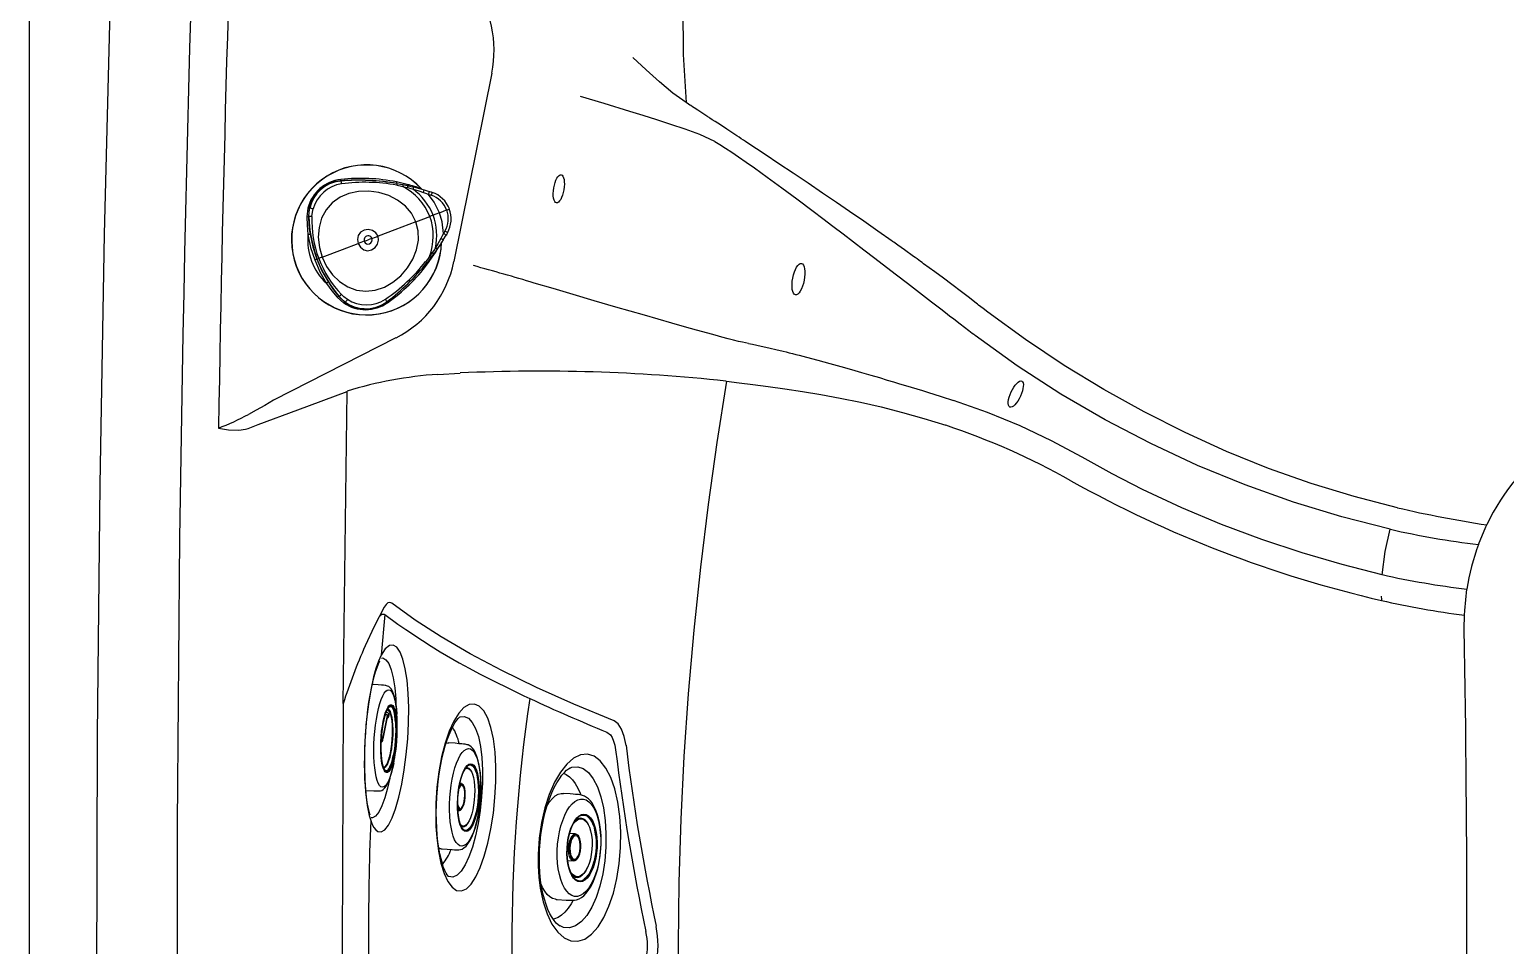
# Model space of a CAD drawing. Extents: x 527 to 611, y 788 to 934.
# Drawn here: x 526.9 to 551.92, y 845.57 to 861.11 of the extents above; entities that cross this region are included whole.
import ezdxf

# ---------------------------------------------------------------- set-up
doc = ezdxf.new("R2010")
doc.units = 0
doc.header["$MEASUREMENT"] = 0
for name, color, linetype in [('1', 4, 'Continuous'), ('BDIM_GREEN', 3, 'Continuous'), ('BDIM_YELLOW', 2, 'Continuous')]:
    doc.layers.add(name, color=color, linetype=linetype)

# ---------------------------------------------------------------- blocks, each defined once
blk = doc.blocks.new('2018 FLAIR')
at = {"layer": '1', "linetype": 'Continuous', "lineweight": 25}
for p, q in [((0, 2.898), (0, 81.522)), ((7.839, 57.006), (7.196, 53.808)), ((6.215, 52.516), (4.14, 51.458)), ((6.924, 51.896), (7.303, 51.919)), ((5.32, 46.312), (5.385, 51.607)), ((5.385, 51.607), (5.385, 51.613)), ((3.665, 50.967), (3.708, 50.98)), ((24.572, 49.009), (24.698, 49.311)), ((24.698, 49.311), (24.713, 49.343)), ((24.338, 47.89), (24.377, 48.255)), ((6.027, 47.823), (5.962, 47.134)), ((24.331, 47.58), (24.334, 47.811)), ((24.334, 47.811), (24.338, 47.89))]:
    blk.add_line(p, q, dxfattribs=at)
at = {"layer": '1', "linetype": 'Continuous', "lineweight": 25, "flags": 128}
for points in [[(2.409, 79.692), (2.135, 75.46), (1.894, 71.226), (1.687, 66.989), (1.514, 62.751), (1.374, 58.512), (1.266, 54.271), (1.191, 50.031), (1.148, 45.789), (1.138, 41.547), (1.159, 37.306), (1.232, 31.874), (1.358, 26.443), (1.538, 21.014), (1.71, 16.94), (1.912, 12.867), (2.145, 8.796), (2.409, 4.727)], [(13.428, 65.726), (13.296, 65.522), (13.154, 65.292), (13.036, 65.093), (12.912, 64.875), (12.79, 64.655), (12.673, 64.432), (12.559, 64.208), (12.269, 63.585), (12.01, 62.954), (11.784, 62.316), (11.591, 61.671), (11.433, 61.028), (11.303, 60.379), (11.203, 59.734), (11.119, 58.929), (11.08, 58.128), (11.085, 57.318), (11.136, 56.504)], [(11.136, 56.504), (10.912, 56.664), (10.686, 56.854), (10.459, 57.06), (10.232, 57.268)], [(11.621, 55.845), (11.366, 55.961), (11.117, 56.052), (10.874, 56.134), (10.637, 56.212), (10.405, 56.286), (10.179, 56.356), (9.747, 56.488), (9.344, 56.608)], [(16.055, 53.104), (15.916, 53.211), (15.804, 53.296), (15.639, 53.421), (15.499, 53.526), (15.351, 53.635), (15.163, 53.772), (15.136, 53.792), (15.108, 53.812), (15.08, 53.833), (15.051, 53.853), (15.022, 53.875), (14.992, 53.896), (14.838, 54.007), (14.725, 54.087), (14.656, 54.136), (14.637, 54.149), (14.632, 54.153), (14.631, 54.154), (14.63, 54.154), (14.63, 54.154), (14.63, 54.154), (14.63, 54.155), (14.63, 54.155), (14.63, 54.155), (14.63, 54.155), (14.63, 54.155), (14.63, 54.155), (14.63, 54.155), (14.63, 54.155), (14.388, 54.325), (14.146, 54.493), (13.906, 54.658), (13.684, 54.81), (13.449, 54.97), (13.203, 55.136), (12.95, 55.306), (12.709, 55.467), (12.473, 55.625), (12.182, 55.818), (12.144, 55.843), (12.107, 55.867), (12.07, 55.892), (12.033, 55.916), (11.996, 55.94), (11.96, 55.964), (11.825, 56.053), (11.716, 56.125), (11.629, 56.182), (11.578, 56.215), (11.537, 56.242), (11.526, 56.249), (11.515, 56.256), (11.506, 56.262), (11.498, 56.268), (11.491, 56.272), (11.485, 56.276), (11.404, 56.329), (11.334, 56.374), (11.271, 56.416), (11.241, 56.435), (11.214, 56.453), (11.2, 56.462), (11.174, 56.479), (11.136, 56.504)], [(11.621, 55.845), (11.705, 55.795), (11.801, 55.734), (11.91, 55.663), (12.025, 55.585), (12.152, 55.497), (12.292, 55.398), (12.511, 55.241), (12.756, 55.061), (13.011, 54.872), (13.292, 54.661), (13.456, 54.538), (13.625, 54.41), (13.799, 54.277), (13.973, 54.145), (14.15, 54.009), (14.337, 53.866), (14.534, 53.714), (14.703, 53.584), (14.89, 53.44), (15.095, 53.283), (15.298, 53.126), (15.385, 53.059), (15.476, 52.989), (15.57, 52.916), (15.603, 52.89), (15.674, 52.836), (15.783, 52.751), (15.932, 52.637)], [(12.191, 52.419), (12.144, 52.428), (12.09, 52.44), (12.021, 52.456), (11.94, 52.476), (11.847, 52.5), (11.742, 52.527), (11.628, 52.558), (11.504, 52.592), (11.313, 52.645), (11.108, 52.702), (10.891, 52.764), (10.663, 52.83), (10.427, 52.898), (10.186, 52.967), (9.942, 53.038), (9.578, 53.145), (9.221, 53.249), (8.878, 53.35), (8.556, 53.444)], [(16.095, 53.072), (16.075, 53.088), (16.055, 53.104)], [(16.25, 52.952), (16.171, 53.013), (16.095, 53.072)], [(23.197, 49.634), (22.464, 49.824), (21.736, 50.045), (21.014, 50.298), (20.301, 50.588), (19.598, 50.91), (18.903, 51.261), (18.218, 51.639), (17.546, 52.047), (16.889, 52.485), (16.25, 52.952)], [(12.191, 52.419), (12.261, 52.406), (12.332, 52.391), (12.409, 52.375), (12.487, 52.357), (12.56, 52.341), (12.657, 52.318), (12.78, 52.288), (12.831, 52.276), (12.883, 52.263), (12.938, 52.249), (12.995, 52.234), (13.054, 52.219), (13.115, 52.203), (13.179, 52.187), (13.366, 52.137), (13.571, 52.081), (13.759, 52.029), (13.939, 51.978), (14.109, 51.929), (14.268, 51.883), (14.414, 51.84), (14.547, 51.8), (14.652, 51.769), (14.755, 51.738), (14.856, 51.707), (14.954, 51.677), (15.049, 51.648), (15.141, 51.62), (15.231, 51.592), (15.461, 51.52), (15.667, 51.455)], [(23.077, 49.27), (22.254, 49.481), (21.433, 49.73), (20.616, 50.02), (19.809, 50.353), (19.015, 50.724), (18.244, 51.123), (17.487, 51.562), (16.75, 52.041), (16.038, 52.556)], [(3.708, 50.98), (3.877, 51.043), (4.552, 51.296), (5.385, 51.607)], [(11.82, 51.781), (11.658, 50.74), (11.51, 49.689), (11.379, 48.628), (11.265, 47.556), (11.17, 46.476), (11.098, 45.414), (11.045, 44.351), (11.013, 43.286), (11.003, 42.221), (11.013, 41.135), (11.046, 40.047), (11.1, 38.958), (11.176, 37.873), (11.272, 36.795), (11.384, 35.746), (11.514, 34.705), (11.659, 33.673), (11.818, 32.649)], [(11.81, 51.782), (11.815, 51.781), (11.82, 51.781)], [(11.82, 51.781), (12.032, 51.755), (12.269, 51.726), (12.528, 51.692), (12.808, 51.653), (13.107, 51.608), (13.421, 51.555), (13.75, 51.494), (14.092, 51.423), (14.443, 51.343), (14.802, 51.252), (15.168, 51.148), (15.537, 51.032)], [(4.14, 51.458), (4.14, 51.458), (3.992, 51.37), (3.843, 51.286), (3.716, 51.218)], [(22.938, 48.499), (22.26, 48.669), (21.58, 48.867), (20.899, 49.094), (20.215, 49.35), (19.539, 49.633), (18.873, 49.943), (18.359, 50.207), (17.849, 50.489), (17.334, 50.771), (16.802, 51.025), (16.248, 51.252), (15.667, 51.455)], [(3.204, 50.984), (3.206, 50.984), (3.377, 50.954), (3.55, 50.948), (3.665, 50.967)], [(22.938, 48.499), (22.99, 48.891), (23.077, 49.27)], [(6.016, 47.946), (5.846, 47.618), (5.692, 47.29)], [(5.937, 47.794), (5.944, 47.804), (5.974, 47.83), (6.015, 47.831), (6.027, 47.823)], [(6.143, 48.014), (6.111, 48.027), (6.079, 48.02), (6.047, 47.993), (6.016, 47.946)], [(6.027, 47.823), (6.027, 47.823), (6.248, 47.66), (6.381, 47.567), (6.663, 47.38), (6.811, 47.287), (6.965, 47.193), (7.288, 47.006), (7.458, 46.913), (7.632, 46.82), (7.812, 46.727), (8.188, 46.54), (8.383, 46.447), (8.483, 46.401), (8.483, 46.401)], [(9.913, 46.019), (9.23, 46.303), (8.596, 46.588), (8.009, 46.873), (7.471, 47.159), (6.981, 47.444), (6.538, 47.729), (6.143, 48.014)], [(5.962, 47.134), (5.916, 47.031), (5.873, 46.907), (5.834, 46.765), (5.786, 46.547), (5.747, 46.305), (5.716, 46.048), (5.694, 45.783), (5.682, 45.516), (5.679, 45.255), (5.686, 45.01), (5.701, 44.784), (5.726, 44.584), (5.76, 44.415), (5.786, 44.328)], [(5.786, 44.328), (5.813, 44.263), (5.841, 44.211), (5.872, 44.17), (5.905, 44.145), (5.964, 44.136), (6.027, 44.172), (6.088, 44.25), (6.151, 44.373), (6.209, 44.53), (6.264, 44.726), (6.312, 44.945), (6.355, 45.192), (6.388, 45.448), (6.413, 45.718), (6.427, 45.982), (6.43, 46.245), (6.422, 46.486), (6.403, 46.711), (6.373, 46.902), (6.333, 47.065), (6.285, 47.185), (6.229, 47.267), (6.168, 47.304), (6.103, 47.297), (6.033, 47.242), (5.962, 47.134), (5.962, 47.134)], [(5.97, 47.086), (5.99, 47.089), (6.044, 47.057), (6.091, 46.99), (6.134, 46.885), (6.168, 46.75), (6.193, 46.582), (6.21, 46.395), (6.213, 46.295)], [(5.779, 44.422), (5.773, 44.438), (5.758, 44.49), (5.742, 44.556), (5.728, 44.633), (5.715, 44.721), (5.705, 44.815), (5.696, 44.919), (5.689, 45.033), (5.685, 45.154), (5.683, 45.282), (5.684, 45.414), (5.687, 45.548), (5.693, 45.684), (5.701, 45.818), (5.711, 45.95), (5.724, 46.082), (5.739, 46.212), (5.756, 46.338), (5.776, 46.458), (5.797, 46.571), (5.82, 46.676), (5.844, 46.771), (5.868, 46.852), (5.893, 46.926), (5.918, 46.989), (5.941, 47.038), (5.942, 47.04)], [(5.32, 46.312), (5.304, 42.21), (5.32, 38.108)], [(5.32, 46.312), (5.322, 46.32), (5.327, 46.337)], [(7.894, 44.722), (7.909, 44.987), (7.909, 45.246), (7.895, 45.49), (7.867, 45.713), (7.825, 45.907), (7.77, 46.067), (7.704, 46.188), (7.628, 46.269), (7.545, 46.305), (7.458, 46.298), (7.368, 46.247), (7.28, 46.152), (7.195, 46.017), (7.117, 45.845), (7.047, 45.64), (6.989, 45.409), (6.942, 45.158), (6.91, 44.894), (6.892, 44.625), (6.888, 44.425), (6.893, 44.229), (6.905, 44.042), (6.935, 43.811), (6.977, 43.605), (7.03, 43.432), (7.094, 43.295), (7.166, 43.199), (7.243, 43.145), (7.325, 43.137), (7.408, 43.173), (7.49, 43.253), (7.57, 43.374), (7.645, 43.533), (7.713, 43.726), (7.774, 43.947), (7.825, 44.191), (7.866, 44.452), (7.894, 44.722)], [(7.107, 43.38), (7.107, 43.38), (7.099, 43.389), (7.085, 43.408), (7.066, 43.438), (7.045, 43.48), (7.023, 43.535), (7.001, 43.601), (6.979, 43.679), (6.959, 43.765), (6.942, 43.862), (6.927, 43.968), (6.915, 44.083), (6.906, 44.204), (6.901, 44.33), (6.899, 44.461), (6.901, 44.594), (6.908, 44.728), (6.918, 44.861), (6.931, 44.992), (6.949, 45.122), (6.97, 45.249), (6.994, 45.371), (7.021, 45.487), (7.051, 45.596), (7.083, 45.696), (7.116, 45.785), (7.149, 45.862), (7.182, 45.93), (7.215, 45.986), (7.246, 46.03), (7.272, 46.061), (7.292, 46.081), (7.304, 46.09), (7.305, 46.091)], [(7.302, 46.088), (7.371, 46.095), (7.443, 46.064), (7.508, 45.995), (7.565, 45.892), (7.612, 45.754), (7.647, 45.588), (7.671, 45.397), (7.682, 45.186), (7.68, 44.964), (7.667, 44.736)], [(9.791, 45.83), (9.85, 45.783), (9.88, 45.737), (9.905, 45.678), (9.925, 45.608), (9.939, 45.528)], [(10.116, 45.605), (10.087, 45.756), (10.042, 45.879), (9.983, 45.969), (9.913, 46.019)], [(10.022, 43.869), (10.023, 43.871), (10.026, 44.139), (10.011, 44.399), (9.977, 44.644), (9.925, 44.867), (9.856, 45.06), (9.774, 45.22), (9.678, 45.341), (9.573, 45.42), (9.461, 45.454), (9.345, 45.442), (9.228, 45.387), (9.113, 45.288), (9.004, 45.151), (8.903, 44.978), (8.815, 44.774), (8.741, 44.544), (8.683, 44.294), (8.645, 44.031), (8.627, 43.762), (8.627, 43.563), (8.639, 43.368), (8.662, 43.182), (8.71, 42.951), (8.777, 42.746), (8.86, 42.572), (8.957, 42.436), (9.065, 42.34), (9.18, 42.288), (9.299, 42.282), (9.418, 42.32), (9.533, 42.402), (9.641, 42.525), (9.74, 42.685), (9.827, 42.878), (9.901, 43.1), (9.959, 43.344), (10, 43.603), (10.022, 43.869)], [(8.997, 42.54), (8.989, 42.544), (8.963, 42.562), (8.931, 42.591), (8.896, 42.632), (8.861, 42.684), (8.825, 42.746), (8.791, 42.82), (8.76, 42.904), (8.732, 42.994), (8.706, 43.095), (8.685, 43.205), (8.668, 43.321), (8.656, 43.444), (8.649, 43.571), (8.647, 43.701), (8.651, 43.833), (8.66, 43.965), (8.674, 44.094), (8.693, 44.223), (8.718, 44.349), (8.747, 44.471), (8.78, 44.587), (8.817, 44.697), (8.857, 44.798), (8.899, 44.889), (8.942, 44.969), (8.985, 45.038), (9.028, 45.097), (9.07, 45.145), (9.109, 45.182), (9.143, 45.207), (9.171, 45.223), (9.185, 45.228)], [(9.055, 45.132), (9.103, 45.11), (9.157, 45.072), (9.208, 45.02), (9.256, 44.956), (9.299, 44.879), (9.339, 44.792), (9.348, 44.767)], [(9.144, 45.208), (9.197, 45.233), (9.296, 45.241), (9.391, 45.211), (9.48, 45.143), (9.561, 45.038), (9.632, 44.901), (9.69, 44.734), (9.734, 44.543), (9.763, 44.333), (9.776, 44.109), (9.773, 43.878)], [(6.109, 45.046), (6.072, 44.88), (6.026, 44.717), (5.975, 44.577), (5.923, 44.474), (5.869, 44.404), (5.817, 44.374), (5.796, 44.377)], [(7.667, 44.736), (7.667, 44.732), (7.642, 44.502), (7.607, 44.279), (7.563, 44.07), (7.511, 43.879), (7.453, 43.713), (7.389, 43.576), (7.321, 43.472), (7.251, 43.403), (7.18, 43.372), (7.111, 43.379), (7.102, 43.385)], [(9.773, 43.878), (9.754, 43.649), (9.72, 43.426), (9.671, 43.217), (9.609, 43.026), (9.535, 42.859), (9.451, 42.721), (9.359, 42.615), (9.261, 42.544), (9.159, 42.511), (9.057, 42.517), (8.974, 42.554)], [(9.222, 42.977), (9.187, 42.917), (9.135, 42.841), (9.08, 42.776), (9.023, 42.725), (8.964, 42.686), (8.905, 42.662), (8.88, 42.655)]]:
    blk.add_lwpolyline(points, dxfattribs=at)
at = {"layer": '1', "linetype": 'Continuous', "lineweight": 25}
for centre, radius, start, end in [((551.205, 42.21), 548.702, 177.68788, 182.3159), ((537.843, 42.21), 534.71, 177.6371, 179.05973), ((5.892, 57.398), 1.986, 348.6098, 34.8257), ((5.37, 54.175), 1.863, 297.0006, 348.6275), ((-5.331, 7.108), 48.373, 73.3168, 74.5843), ((26.405, 66.209), 17.143, 232.344, 232.791), ((7.397, 45.001), 6.911, 93.9245, 106.9205), ((8.654, 22.282), 29.668, 83.893, 92.6101), ((1.668, 55.027), 4.325, 290.8066, 298.2658), ((11.775, 39.68), 11.959, 60.5297, 71.6666), ((28.211, 47.66), 3.882, 125.9398, 154.3124), ((27.44, 67.624), 20.076, 240.8437, 257.0049), ((27.569, 68.274), 19.145, 256.7992, 261.4226), ((26.192, 62.728), 13.814, 256.9701, 263.2666), ((28.223, 47.662), 3.892, 159.7424, 171.2383), ((26.054, 62.458), 14.302, 257.4168, 263.2665), ((28.034, 48.188), 5.11, 180.6193, 181.4104), ((26.517, 64.124), 16.459, 257.3938, 262.3754), ((-292.605, 42.21), 316.982, 359.0293, 0.9707), ((14.004, 43.565), 9.108, 155.8614, 162.4499), ((37.137, 42.21), 28.959, 171.6792, 188.3201), ((20.468, 72.1), 28.357, 244.9976, 247.8802), ((6.433, 45.451), 0.873, 12.2784, 32.0217), ((46.317, 50.054), 36.473, 187.0063, 191.8957), ((45.798, 49.944), 36.13, 187.0203, 191.9752), ((61.972, 42.21), 56.226, 177.841, 182.159), ((6.335, 44.144), 0.87, 320.1789, 339.3264), ((9.31, 42.21), 1.169, 348.2949, 11.7057), ((9.033, 42.21), 1.626, 348.4587, 11.5413)]:
    blk.add_arc(centre, radius, start, end, dxfattribs=at)
at = {"layer": '1'}
for centre, major_axis in [((8.976, 55.042), (-0.04, -0.238)), ((13.04, 53.511), (-0.052, -0.267)), ((16.726, 51.562), (0.101, 0.22))]:
    blk.add_ellipse(centre, major_axis=major_axis, ratio=0.358288, dxfattribs=at)
at = {"layer": 'BDIM_GREEN', "linetype": 'Continuous', "lineweight": 25}
for p, q in [((5.264, 55.174), (5.283, 55.176)), ((5.277, 55.178), (5.283, 55.176)), ((6.407, 55.116), (6.225, 55.159)), ((6.226, 55.134), (6.232, 55.132)), ((6.414, 55.097), (6.421, 55.095)), ((6.443, 55.09), (6.414, 55.097)), ((6.561, 55.062), (6.551, 55.065)), ((4.721, 54.714), (4.702, 54.566)), ((4.742, 54.716), (4.73, 54.572)), ((4.738, 54.572), (4.73, 54.572)), ((4.742, 54.716), (4.752, 54.715)), ((7.014, 54.175), (7.064, 54.259)), ((7.014, 54.175), (7.014, 54.176)), ((7.064, 54.258), (7.064, 54.258)), ((4.879, 53.851), (4.869, 53.883)), ((4.872, 53.851), (4.879, 53.851)), ((6.751, 53.771), (6.859, 53.924)), ((5.219, 53.204), (5.331, 53.106)), ((5.252, 53.218), (5.243, 53.217)), ((5.243, 53.217), (5.348, 53.119)), ((5.348, 53.119), (5.356, 53.12)), ((5.843, 53.024), (5.851, 53.026)), ((6.071, 46.11), (5.992, 45.715)), ((5.992, 45.714), (6.071, 46.109)), ((5.993, 45.703), (6.072, 46.094)), ((6.15, 46.249), (6.148, 46.254)), ((5.992, 45.715), (5.992, 45.714)), ((6.167, 45.424), (6.164, 45.407)), ((6.076, 45.179), (6.08, 45.183)), ((7.396, 45.223), (7.414, 45.218)), ((7.43, 45.226), (7.449, 45.209)), ((7.538, 45.23), (7.507, 45.277)), ((7.326, 44.958), (7.3, 44.961)), ((7.265, 44.501), (7.292, 44.499)), ((9.533, 44.315), (9.51, 44.357)), ((7.339, 44.229), (7.321, 44.228)), ((7.375, 44.233), (7.354, 44.219)), ((7.422, 44.157), (7.46, 44.199)), ((9.26, 44.103), (9.16, 44.111)), ((9.128, 43.65), (9.228, 43.644)), ((9.339, 43.384), (9.308, 43.367)), ((9.347, 43.39), (9.339, 43.384)), ((9.439, 43.358), (9.468, 43.397))]:
    blk.add_line(p, q, dxfattribs=at)
at = {"layer": 'BDIM_GREEN', "linetype": 'Continuous', "lineweight": 25, "flags": 128}
for points in [[(6.227, 55.104), (6.286, 55.093), (6.331, 55.083)], [(6.232, 55.132), (6.292, 55.122), (6.337, 55.113)], [(6.331, 55.083), (6.377, 55.072), (6.413, 55.063)], [(6.337, 55.113), (6.384, 55.103), (6.421, 55.095)], [(6.421, 55.095), (6.473, 55.084), (6.514, 55.074)], [(6.514, 55.074), (6.613, 55.048), (6.692, 55.026)], [(6.597, 55.052), (6.524, 55.071), (6.516, 55.073)], [(6.554, 54.485), (6.48, 54.627), (6.375, 54.75), (6.243, 54.852), (6.091, 54.929), (5.925, 54.98), (5.752, 55.003), (5.581, 54.998), (5.416, 54.962), (5.266, 54.898), (5.135, 54.805), (5.03, 54.686), (4.954, 54.545), (4.91, 54.388), (4.897, 54.22), (4.916, 54.05), (4.964, 53.883)], [(6.413, 55.063), (6.465, 55.05), (6.504, 55.038)], [(6.504, 55.038), (6.602, 55.008), (6.679, 54.982)], [(6.646, 55.044), (6.646, 55.044), (6.645, 55.045)], [(6.646, 55.044), (6.653, 55.039), (6.659, 55.036)], [(6.679, 54.982), (6.73, 54.962), (6.766, 54.948)], [(6.692, 55.026), (6.746, 55.009), (6.783, 54.998)], [(6.952, 54.637), (6.862, 54.818), (6.766, 54.948)], [(6.766, 54.948), (6.793, 54.939), (6.813, 54.933)], [(6.783, 54.998), (6.81, 54.989), (6.829, 54.982)], [(4.702, 54.566), (4.706, 54.425), (4.721, 54.267)], [(4.73, 54.572), (4.738, 54.431), (4.751, 54.33)], [(4.738, 54.572), (4.742, 54.653), (4.752, 54.715)], [(4.789, 54.572), (4.797, 54.645), (4.81, 54.701)], [(6.554, 54.485), (6.686, 54.536), (6.789, 54.575)], [(6.843, 54.596), (6.813, 54.584), (6.789, 54.575)], [(6.952, 54.637), (6.891, 54.614), (6.843, 54.596)], [(6.952, 54.637), (7.021, 54.663), (7.074, 54.684)], [(7.019, 54.282), (6.996, 54.485), (6.952, 54.637)], [(4.964, 53.883), (5.039, 53.726), (5.138, 53.586), (5.258, 53.469), (5.396, 53.38), (5.546, 53.324), (5.703, 53.305), (5.863, 53.322), (6.018, 53.374), (6.164, 53.457), (6.296, 53.568), (6.41, 53.7), (6.501, 53.847), (6.564, 54.006), (6.595, 54.169), (6.592, 54.331), (6.554, 54.485)], [(5.912, 54.241), (5.874, 54.297), (5.815, 54.336), (5.744, 54.352), (5.673, 54.342), (5.614, 54.308), (5.575, 54.253), (5.562, 54.184), (5.576, 54.113)], [(6.554, 54.485), (6.195, 54.349), (5.912, 54.241)], [(7.043, 54.324), (7.03, 54.302), (7.019, 54.282)], [(4.721, 54.267), (4.768, 54.048), (4.836, 53.838)], [(4.759, 54.274), (4.805, 54.06), (4.872, 53.851)], [(4.964, 53.883), (5.306, 54.012), (5.576, 54.113)], [(5.576, 54.113), (5.613, 54.051), (5.668, 54.008), (5.733, 53.993), (5.8, 54.007), (5.86, 54.047), (5.902, 54.105), (5.921, 54.174), (5.912, 54.241)], [(5.677, 54.152), (5.621, 54.13), (5.576, 54.113)], [(5.677, 54.152), (5.692, 54.128), (5.713, 54.112), (5.738, 54.105), (5.764, 54.111), (5.786, 54.126), (5.803, 54.149), (5.81, 54.175), (5.806, 54.201)], [(5.677, 54.152), (5.713, 54.165), (5.741, 54.176)], [(5.806, 54.201), (5.77, 54.187), (5.741, 54.176)], [(5.806, 54.201), (5.865, 54.223), (5.912, 54.241)], [(6.975, 54.198), (6.925, 54.109), (6.883, 54.042)], [(7.014, 54.175), (6.958, 54.088), (6.914, 54.022)], [(7.019, 54.282), (6.994, 54.233), (6.975, 54.198)], [(7.088, 54.298), (7.075, 54.276), (7.064, 54.258)], [(4.836, 53.838), (4.924, 53.636), (5.034, 53.439)], [(4.872, 53.851), (4.96, 53.65), (5.068, 53.459)], [(4.926, 53.739), (4.912, 53.769), (4.879, 53.851)], [(4.964, 53.883), (4.93, 53.87), (4.904, 53.86)], [(6.783, 53.893), (6.747, 53.845), (6.718, 53.807)], [(6.807, 53.876), (6.77, 53.828), (6.741, 53.791)], [(6.831, 53.962), (6.804, 53.923), (6.783, 53.893)], [(6.858, 53.943), (6.83, 53.905), (6.807, 53.876)], [(6.883, 54.042), (6.854, 53.997), (6.831, 53.962)], [(6.914, 54.022), (6.883, 53.978), (6.858, 53.943)], [(5.034, 53.439), (5.128, 53.311), (5.219, 53.204)], [(5.097, 53.415), (5.156, 53.328), (5.243, 53.217)], [(5.392, 53.168), (5.332, 53.212), (5.29, 53.251)], [(5.731, 53.008), (5.796, 53.014), (5.843, 53.026)], [(6.231, 46.123), (6.23, 46.139), (6.227, 46.168), (6.222, 46.228), (6.212, 46.303), (6.2, 46.369), (6.187, 46.427), (6.172, 46.476), (6.153, 46.524), (6.131, 46.563), (6.111, 46.587), (6.093, 46.6), (6.071, 46.611), (6.055, 46.616), (6.042, 46.618), (6.029, 46.62), (6.002, 46.624), (5.97, 46.627), (5.912, 46.631), (5.834, 46.637), (5.812, 46.639)], [(6.19, 45.424), (6.174, 45.351), (6.155, 45.286), (6.135, 45.232), (6.114, 45.19), (6.092, 45.161), (6.071, 45.146), (6.05, 45.144), (6.03, 45.157), (6.012, 45.184), (5.995, 45.224), (5.982, 45.275), (5.971, 45.338), (5.963, 45.41), (5.958, 45.49), (5.956, 45.575), (5.958, 45.664), (5.964, 45.754), (5.972, 45.844), (5.984, 45.93), (5.998, 46.01), (6.015, 46.084), (6.034, 46.149), (6.054, 46.203), (6.075, 46.245), (6.096, 46.274), (6.118, 46.289), (6.139, 46.29), (6.159, 46.278), (6.177, 46.251), (6.193, 46.211), (6.207, 46.159), (6.218, 46.096), (6.226, 46.024), (6.231, 45.945), (6.232, 45.859), (6.23, 45.77), (6.225, 45.68), (6.216, 45.591), (6.205, 45.505), (6.19, 45.424)], [(6.191, 45.433), (6.174, 45.36), (6.156, 45.296), (6.136, 45.243), (6.115, 45.203), (6.093, 45.176), (6.072, 45.162), (6.051, 45.163), (6.032, 45.179), (6.014, 45.208), (5.998, 45.251), (5.985, 45.305), (5.975, 45.371), (5.969, 45.445), (5.965, 45.526), (5.965, 45.612), (5.968, 45.701), (5.975, 45.791), (5.985, 45.878), (5.998, 45.962), (6.013, 46.039), (6.031, 46.107), (6.05, 46.166), (6.071, 46.213), (6.092, 46.247), (6.113, 46.267), (6.135, 46.273), (6.155, 46.265), (6.173, 46.242), (6.19, 46.206), (6.204, 46.158), (6.216, 46.097), (6.224, 46.027), (6.23, 45.949), (6.231, 45.865), (6.23, 45.777), (6.225, 45.688), (6.216, 45.599), (6.205, 45.514), (6.191, 45.433)], [(6.069, 46.209), (6.072, 46.208), (6.09, 46.196), (6.107, 46.169), (6.121, 46.13), (6.133, 46.079), (6.142, 46.018), (6.148, 45.948), (6.151, 45.872), (6.15, 45.791), (6.146, 45.709), (6.139, 45.626), (6.129, 45.547), (6.115, 45.472)], [(6.073, 46.216), (6.08, 46.215), (6.098, 46.202), (6.115, 46.176), (6.129, 46.136), (6.142, 46.084), (6.151, 46.022), (6.157, 45.951), (6.159, 45.874), (6.159, 45.792), (6.155, 45.708), (6.147, 45.624), (6.137, 45.544), (6.123, 45.468)], [(6.077, 46.225), (6.091, 46.21), (6.093, 46.208)], [(6.098, 46.254), (6.104, 46.258), (6.125, 46.264), (6.145, 46.256), (6.163, 46.234), (6.179, 46.199), (6.194, 46.151), (6.205, 46.092), (6.213, 46.023), (6.218, 45.946), (6.22, 45.863), (6.219, 45.777), (6.214, 45.689), (6.205, 45.602), (6.194, 45.518), (6.18, 45.439)], [(6.147, 46.254), (6.156, 46.239), (6.172, 46.201), (6.185, 46.15), (6.196, 46.089), (6.204, 46.018), (6.208, 45.94), (6.21, 45.857), (6.208, 45.77), (6.202, 45.683), (6.194, 45.595), (6.183, 45.511), (6.169, 45.432)], [(6.156, 46.245), (6.158, 46.236), (6.159, 46.233)], [(6.233, 46.084), (6.233, 46.09), (6.231, 46.12)], [(7.063, 45.639), (7.093, 45.648), (7.111, 45.648)], [(7.647, 44.703), (7.653, 44.816), (7.654, 44.861), (7.654, 44.937), (7.652, 45.015), (7.646, 45.102), (7.637, 45.188), (7.624, 45.269), (7.608, 45.341), (7.587, 45.414), (7.564, 45.473), (7.538, 45.522), (7.512, 45.558), (7.491, 45.58), (7.467, 45.598), (7.439, 45.611), (7.42, 45.616), (7.403, 45.62), (7.389, 45.622), (7.36, 45.626), (7.331, 45.629), (7.282, 45.633), (7.221, 45.639), (7.111, 45.648)], [(6.115, 45.472), (6.1, 45.405), (6.083, 45.347), (6.064, 45.299), (6.045, 45.264), (6.025, 45.242), (6.005, 45.233), (6.004, 45.233)], [(6.123, 45.468), (6.108, 45.4), (6.09, 45.341), (6.071, 45.292), (6.051, 45.257), (6.031, 45.234), (6.011, 45.226), (6.006, 45.226)], [(6.18, 45.439), (6.164, 45.367), (6.146, 45.304), (6.126, 45.252), (6.105, 45.212), (6.084, 45.185), (6.063, 45.172), (6.043, 45.173), (6.027, 45.185)], [(7.533, 44.142), (7.502, 44.071), (7.47, 44.01), (7.437, 43.961), (7.402, 43.926), (7.367, 43.904), (7.333, 43.897), (7.299, 43.903), (7.267, 43.923), (7.237, 43.957), (7.21, 44.005), (7.186, 44.064), (7.165, 44.135), (7.148, 44.216), (7.135, 44.305), (7.126, 44.402), (7.122, 44.504), (7.123, 44.61), (7.127, 44.718), (7.137, 44.826), (7.15, 44.932), (7.168, 45.034), (7.19, 45.132), (7.215, 45.222), (7.242, 45.304), (7.273, 45.375), (7.305, 45.436), (7.339, 45.484), (7.373, 45.52), (7.408, 45.541), (7.442, 45.549), (7.476, 45.543), (7.508, 45.522), (7.538, 45.488), (7.565, 45.441), (7.589, 45.382), (7.61, 45.311), (7.627, 45.23), (7.64, 45.141), (7.649, 45.044), (7.653, 44.942), (7.653, 44.836), (7.648, 44.728), (7.638, 44.62), (7.625, 44.514), (7.607, 44.412), (7.585, 44.314), (7.561, 44.224), (7.533, 44.142)], [(5.704, 44.841), (5.837, 44.833), (5.884, 44.831), (5.915, 44.831), (5.931, 44.832), (5.952, 44.834), (5.973, 44.841), (5.999, 44.856), (6.026, 44.883), (6.052, 44.92), (6.077, 44.968), (6.097, 45.013), (6.115, 45.065), (6.134, 45.124), (6.152, 45.19), (6.169, 45.263), (6.174, 45.289), (6.176, 45.297)], [(6.028, 45.232), (6.02, 45.224), (6.01, 45.217)], [(6.09, 45.197), (6.09, 45.197), (6.085, 45.186)], [(7.543, 44.315), (7.518, 44.257), (7.49, 44.209), (7.462, 44.174), (7.433, 44.152), (7.404, 44.145), (7.376, 44.151), (7.35, 44.172), (7.326, 44.206), (7.305, 44.252), (7.288, 44.31), (7.274, 44.378), (7.264, 44.455), (7.259, 44.538), (7.258, 44.625), (7.262, 44.715), (7.27, 44.805), (7.282, 44.893), (7.299, 44.976), (7.318, 45.053), (7.341, 45.122), (7.367, 45.181), (7.394, 45.229), (7.423, 45.264), (7.452, 45.285), (7.48, 45.293), (7.508, 45.286), (7.534, 45.266), (7.558, 45.232), (7.579, 45.185), (7.597, 45.127), (7.611, 45.059), (7.62, 44.983), (7.626, 44.9), (7.627, 44.812), (7.623, 44.722), (7.615, 44.633), (7.602, 44.545), (7.586, 44.461), (7.566, 44.384), (7.543, 44.315)], [(7.543, 44.322), (7.518, 44.264), (7.491, 44.217), (7.463, 44.182), (7.435, 44.161), (7.407, 44.154), (7.379, 44.16), (7.354, 44.18), (7.33, 44.214), (7.309, 44.26), (7.292, 44.317), (7.278, 44.384), (7.269, 44.459), (7.263, 44.541), (7.263, 44.627), (7.266, 44.715), (7.274, 44.803), (7.287, 44.89), (7.303, 44.972), (7.322, 45.048), (7.345, 45.116), (7.37, 45.174), (7.397, 45.22), (7.425, 45.255), (7.453, 45.276), (7.481, 45.284), (7.509, 45.277), (7.535, 45.257), (7.558, 45.224), (7.579, 45.178), (7.596, 45.121), (7.61, 45.054), (7.619, 44.978), (7.625, 44.897), (7.626, 44.811), (7.622, 44.722), (7.614, 44.634), (7.602, 44.547), (7.586, 44.465), (7.566, 44.389), (7.543, 44.322)], [(7.382, 45.197), (7.394, 45.205), (7.421, 45.215), (7.447, 45.21), (7.471, 45.191), (7.493, 45.159), (7.512, 45.114), (7.528, 45.058), (7.539, 44.992), (7.547, 44.919), (7.55, 44.84), (7.548, 44.757), (7.542, 44.674), (7.532, 44.591), (7.517, 44.513), (7.499, 44.441), (7.478, 44.377)], [(7.399, 45.224), (7.424, 45.227), (7.449, 45.217), (7.473, 45.194), (7.494, 45.158), (7.501, 45.143)], [(7.443, 45.27), (7.459, 45.276), (7.487, 45.274), (7.514, 45.259), (7.539, 45.229), (7.56, 45.186), (7.579, 45.131), (7.594, 45.066), (7.604, 44.991), (7.611, 44.91), (7.612, 44.823), (7.609, 44.734), (7.601, 44.645), (7.589, 44.557), (7.573, 44.474), (7.554, 44.397), (7.531, 44.328)], [(7.548, 45.241), (7.556, 45.229), (7.577, 45.183), (7.595, 45.125), (7.608, 45.057), (7.618, 44.981), (7.623, 44.899), (7.624, 44.812), (7.62, 44.722), (7.612, 44.633), (7.6, 44.546), (7.584, 44.463), (7.564, 44.386), (7.541, 44.318)], [(7.359, 44.605), (7.371, 44.652), (7.379, 44.704), (7.382, 44.758), (7.381, 44.81), (7.375, 44.856), (7.365, 44.893), (7.351, 44.917), (7.335, 44.927), (7.318, 44.923), (7.3, 44.904), (7.284, 44.872), (7.283, 44.868)], [(7.296, 44.942), (7.304, 44.95), (7.323, 44.958), (7.34, 44.952), (7.353, 44.938)], [(7.312, 44.511), (7.322, 44.517), (7.34, 44.538), (7.356, 44.572), (7.37, 44.615), (7.38, 44.665), (7.386, 44.72), (7.389, 44.774), (7.387, 44.826), (7.38, 44.872), (7.37, 44.909), (7.356, 44.934), (7.344, 44.945)], [(6.975, 43.85), (6.999, 43.848), (7.167, 43.838), (7.21, 43.835), (7.241, 43.834), (7.263, 43.834), (7.282, 43.835), (7.307, 43.838), (7.337, 43.847), (7.368, 43.865), (7.403, 43.895), (7.435, 43.934), (7.467, 43.983), (7.5, 44.048), (7.529, 44.12), (7.553, 44.188), (7.577, 44.271), (7.597, 44.358), (7.615, 44.449), (7.627, 44.525), (7.635, 44.586), (7.643, 44.661), (7.647, 44.703)], [(7.262, 44.595), (7.266, 44.58), (7.278, 44.55), (7.293, 44.532), (7.31, 44.529), (7.327, 44.541), (7.344, 44.567), (7.359, 44.605)], [(8.777, 44.584), (8.82, 44.649), (8.867, 44.704), (8.915, 44.746), (8.965, 44.775), (9.016, 44.789), (9.057, 44.791)], [(9.388, 43.084), (9.34, 43.056), (9.292, 43.043), (9.244, 43.044), (9.197, 43.059), (9.153, 43.088), (9.111, 43.13), (9.073, 43.185), (9.039, 43.251), (9.01, 43.328), (8.986, 43.415), (8.968, 43.509), (8.956, 43.609), (8.949, 43.714), (8.95, 43.821), (8.956, 43.929), (8.969, 44.036), (8.988, 44.14), (9.012, 44.24), (9.042, 44.333), (9.076, 44.418), (9.114, 44.494), (9.156, 44.56), (9.201, 44.613), (9.248, 44.654), (9.296, 44.681), (9.344, 44.694), (9.392, 44.693), (9.438, 44.678), (9.483, 44.649), (9.525, 44.607), (9.563, 44.552), (9.597, 44.486), (9.626, 44.409), (9.65, 44.323), (9.668, 44.229), (9.68, 44.128), (9.686, 44.024), (9.686, 43.916), (9.68, 43.808), (9.667, 43.701), (9.648, 43.597), (9.624, 43.497), (9.594, 43.404), (9.56, 43.319), (9.521, 43.243), (9.479, 43.178), (9.435, 43.124), (9.388, 43.084)], [(9.688, 43.842), (9.693, 43.949), (9.693, 43.993), (9.692, 44.065), (9.687, 44.139), (9.678, 44.217), (9.665, 44.295), (9.649, 44.371), (9.627, 44.446), (9.601, 44.515), (9.572, 44.576), (9.54, 44.629), (9.511, 44.666), (9.481, 44.697), (9.447, 44.723), (9.41, 44.744), (9.379, 44.755), (9.356, 44.761), (9.334, 44.766), (9.312, 44.769), (9.289, 44.771), (9.26, 44.774), (9.222, 44.777), (9.171, 44.782), (9.057, 44.791)], [(7.321, 44.516), (7.304, 44.502), (7.286, 44.501), (7.269, 44.514), (7.264, 44.52)], [(7.478, 44.377), (7.454, 44.323), (7.429, 44.28), (7.402, 44.25), (7.375, 44.233), (7.349, 44.231), (7.324, 44.243), (7.311, 44.255)], [(7.531, 44.328), (7.506, 44.269), (7.478, 44.222), (7.45, 44.188), (7.421, 44.168), (7.392, 44.162), (7.365, 44.171), (7.36, 44.174)], [(9.418, 43.32), (9.378, 43.298), (9.338, 43.291), (9.299, 43.297), (9.261, 43.318), (9.226, 43.352), (9.195, 43.398), (9.167, 43.457), (9.145, 43.525), (9.129, 43.601), (9.118, 43.684), (9.113, 43.772), (9.115, 43.862), (9.123, 43.952), (9.137, 44.039), (9.157, 44.123), (9.182, 44.2), (9.212, 44.269), (9.246, 44.328), (9.282, 44.375), (9.321, 44.41), (9.361, 44.432), (9.401, 44.439), (9.441, 44.433), (9.478, 44.412), (9.513, 44.378), (9.545, 44.331), (9.572, 44.273), (9.594, 44.205), (9.611, 44.128), (9.621, 44.045), (9.626, 43.958), (9.624, 43.868), (9.616, 43.778), (9.602, 43.69), (9.582, 43.607), (9.557, 43.53), (9.527, 43.461), (9.494, 43.402), (9.457, 43.355), (9.418, 43.32)], [(9.419, 43.328), (9.38, 43.307), (9.34, 43.3), (9.302, 43.306), (9.265, 43.326), (9.23, 43.36), (9.199, 43.406), (9.172, 43.463), (9.151, 43.53), (9.134, 43.605), (9.124, 43.687), (9.119, 43.773), (9.121, 43.862), (9.129, 43.95), (9.143, 44.037), (9.162, 44.119), (9.187, 44.195), (9.216, 44.262), (9.249, 44.32), (9.285, 44.367), (9.323, 44.401), (9.363, 44.423), (9.402, 44.43), (9.441, 44.423), (9.478, 44.403), (9.513, 44.37), (9.544, 44.324), (9.57, 44.267), (9.592, 44.199), (9.609, 44.124), (9.619, 44.042), (9.624, 43.956), (9.622, 43.868), (9.614, 43.779), (9.6, 43.693), (9.58, 43.611), (9.556, 43.535), (9.527, 43.467), (9.494, 43.409), (9.457, 43.363), (9.419, 43.328)], [(9.225, 44.279), (9.227, 44.282), (9.262, 44.321), (9.298, 44.347), (9.336, 44.36), (9.372, 44.358), (9.408, 44.342), (9.441, 44.313), (9.47, 44.271), (9.496, 44.217), (9.516, 44.153), (9.53, 44.081), (9.539, 44.003), (9.541, 43.921), (9.538, 43.838), (9.527, 43.755), (9.511, 43.676), (9.49, 43.602), (9.463, 43.536), (9.433, 43.479), (9.399, 43.434), (9.363, 43.401), (9.363, 43.401)], [(9.265, 44.343), (9.272, 44.348), (9.309, 44.367), (9.346, 44.373), (9.382, 44.366), (9.417, 44.344), (9.448, 44.31), (9.476, 44.263), (9.5, 44.206), (9.51, 44.173)], [(9.311, 44.368), (9.342, 44.366), (9.363, 44.358)], [(9.325, 44.403), (9.333, 44.407), (9.373, 44.421), (9.413, 44.421), (9.451, 44.407), (9.487, 44.378), (9.52, 44.336), (9.549, 44.282), (9.573, 44.217), (9.591, 44.143), (9.603, 44.062), (9.609, 43.976), (9.609, 43.886), (9.602, 43.797), (9.589, 43.709), (9.57, 43.625), (9.545, 43.548), (9.516, 43.478), (9.483, 43.419), (9.447, 43.371), (9.408, 43.336)], [(9.379, 44.367), (9.399, 44.353), (9.414, 44.338)], [(9.544, 44.325), (9.569, 44.271), (9.591, 44.203), (9.608, 44.127), (9.619, 44.044), (9.623, 43.957), (9.621, 43.868), (9.613, 43.779), (9.599, 43.692), (9.579, 43.609), (9.555, 43.532), (9.525, 43.464), (9.492, 43.405), (9.478, 43.385)], [(9.482, 44.4), (9.487, 44.393), (9.51, 44.357)], [(7.436, 44.291), (7.424, 44.272), (7.397, 44.241), (7.371, 44.223), (7.344, 44.219), (7.324, 44.226)], [(9.283, 43.675), (9.274, 43.665), (9.249, 43.648), (9.223, 43.645), (9.199, 43.656), (9.177, 43.681), (9.16, 43.718), (9.148, 43.765), (9.142, 43.819), (9.142, 43.876), (9.149, 43.933), (9.161, 43.986), (9.179, 44.032), (9.201, 44.069), (9.225, 44.093), (9.251, 44.103), (9.276, 44.099), (9.299, 44.081), (9.311, 44.065)], [(9.223, 44.073), (9.201, 44.044), (9.182, 44.004), (9.167, 43.956), (9.158, 43.903), (9.154, 43.848), (9.157, 43.794), (9.166, 43.746), (9.18, 43.705), (9.199, 43.675), (9.221, 43.658), (9.233, 43.654)], [(9.279, 43.692), (9.301, 43.721), (9.319, 43.762), (9.333, 43.81), (9.34, 43.864), (9.341, 43.918), (9.335, 43.969), (9.324, 44.013), (9.306, 44.046), (9.285, 44.067), (9.262, 44.073), (9.238, 44.064), (9.214, 44.041), (9.194, 44.006), (9.178, 43.961), (9.167, 43.91), (9.163, 43.855), (9.166, 43.802), (9.174, 43.755), (9.189, 43.716), (9.208, 43.688), (9.231, 43.675), (9.255, 43.676), (9.279, 43.692)], [(9.249, 43.655), (9.27, 43.664), (9.293, 43.687), (9.314, 43.722), (9.331, 43.766), (9.343, 43.817), (9.349, 43.871), (9.35, 43.926), (9.344, 43.977), (9.332, 44.022), (9.316, 44.058), (9.295, 44.082), (9.286, 44.088)], [(6.975, 43.85), (6.957, 43.853), (6.941, 43.859)], [(8.93, 42.992), (8.951, 42.991), (9.101, 42.982), (9.14, 42.98), (9.17, 42.979), (9.196, 42.978), (9.221, 42.979), (9.244, 42.981), (9.277, 42.987), (9.321, 43.003), (9.362, 43.026), (9.398, 43.054), (9.436, 43.091), (9.476, 43.141), (9.515, 43.202), (9.551, 43.271), (9.583, 43.347), (9.612, 43.428), (9.636, 43.513), (9.656, 43.598), (9.668, 43.669), (9.677, 43.729), (9.685, 43.802), (9.688, 43.842)], [(9.363, 43.401), (9.326, 43.381), (9.289, 43.376), (9.253, 43.385), (9.218, 43.407), (9.187, 43.443), (9.168, 43.475)], [(9.288, 43.376), (9.258, 43.373), (9.241, 43.375)], [(9.439, 43.358), (9.414, 43.328), (9.405, 43.319)], [(8.93, 42.992), (8.918, 42.994), (8.869, 43.007), (8.822, 43.035), (8.777, 43.076), (8.737, 43.13), (8.7, 43.195), (8.675, 43.252)]]:
    blk.add_lwpolyline(points, dxfattribs=at)
at = {"layer": 'BDIM_GREEN', "linetype": 'Continuous', "lineweight": 25}
for centre, radius, start, end in [((5.715, 54.176), 1.273, 42.9872, 358.0529), ((5.717, 54.176), 1.271, 43.0986, 358.4115), ((5.347, 54.56), 0.645, 96.0185, 166.1364), ((5.317, 54.592), 0.588, 93.9131, 167.8428), ((5.381, 54.54), 0.593, 98.5568, 164.2691), ((5.238, 55.195), 0.0418, 336.8603, 9.3242), ((5.566, 51.205), 3.984, 80.4599, 94.1685), ((5.617, 52.164), 3.056, 78.5201, 96.3315), ((5.575, 51.242), 3.945, 80.4034, 94.2352), ((5, 55.097), 0.295, 5.8374, 15.6812), ((5.688, 52.127), 3.026, 79.7395, 97.5069), ((6.261, 55.148), 0.0379, 164.0962, 203.094), ((7.682, 54.838), 1.479, 168.5368, 169.6294), ((4.063, 55.603), 2.327, 347.0836, 347.8304), ((5.862, 54.201), 0.999, 22.0052, 62.047), ((5.667, 52.235), 2.975, 70.8042, 75.5956), ((6.426, 55.112), 0.0192, 166.9563, 230.9492), ((5.713, 55.251), 0.725, 344.9722, 347.5832), ((6.085, 55.17), 0.44, 342.5946, 347.4192), ((5.902, 54.226), 1.011, 21.4557, 53.4274), ((6.449, 55.075), 0.248, 337.7918, 348.4012), ((6.494, 55.069), 0.297, 336.0446, 346.1491), ((6.682, 55.001), 0.148, 332.5738, 352.8777), ((6.681, 54.533), 0.421, 20.9529, 71.627), ((6.678, 54.535), 0.472, 20.6789, 71.3201), ((4.705, 54.617), 0.0511, 266.7858, 298.4601), ((4.73, 54.745), 0.0322, 253.8205, 292.6625), ((4.753, 54.009), 0.564, 86.297, 91.4592), ((4.705, 54.395), 0.323, 71.0726, 81.7107), ((6.6, 54.499), 1.812, 177.6996, 200.6231), ((5.86, 54.242), 0.987, 339.2641, 19.7104), ((5.903, 54.25), 1.002, 347.9913, 20.1763), ((6.679, 54.536), 0.422, 329.8485, 20.4544), ((6.841, 55.332), 0.689, 289.7916, 293.8781), ((6.676, 54.533), 0.474, 330.2943, 20.8129), ((6.979, 54.162), 0.174, 51.3097, 68.3709), ((5.728, 54.176), 1.011, 174.7955, 226.7147), ((4.515, 55.57), 1.318, 278.9504, 280.6286), ((5.742, 54.176), 0.0689, 20.7774, 200.7794), ((5.147, 53.043), 0.853, 108.7654, 111.3582), ((4.709, 54.359), 0.536, 288.5463, 291.3579), ((6.615, 54.518), 1.833, 201.0271, 223.7192), ((7.192, 54.451), 0.693, 233.7308, 236.2123), ((8.337, 56.179), 2.681, 235.8017, 236.5003), ((6.124, 52.819), 1.439, 56.7186, 58.1797), ((4.321, 55.689), 3.047, 304.2224, 321.8738), ((3.644, 56.29), 3.979, 307.3781, 321.0941), ((4.342, 55.575), 3.01, 305.0672, 323.1599), ((6.955, 54.102), 0.378, 231.1779, 235.3988), ((6.77, 53.802), 0.0364, 198.9093, 238.1604), ((5.214, 53.17), 0.324, 116.9535, 123.7575), ((5.25, 53.173), 0.044, 98.7079, 135.4838), ((5.087, 53.445), 0.28, 305.9672, 316.3778), ((5.704, 53.598), 0.591, 220.0334, 233.9623), ((5.355, 53.091), 0.0282, 104.1099, 148.2761), ((5.697, 53.642), 0.649, 235.6389, 305.2673), ((5.194, 53.276), 0.226, 316.2296, 331.4157), ((5.713, 53.667), 0.593, 237.2207, 302.9337), ((5.709, 53.585), 0.576, 266.593, 307.4967), ((5.794, 52.997), 0.296, 26.2974, 35.6151), ((6.106, 46.101), 0.0362, 103.8277, 165.9273), ((6.107, 46.1), 0.0362, 103.7491, 165.815), ((5.787, 46.016), 0.3, 18.0308, 18.2159), ((5.793, 46.036), 0.321, 18.0308, 18.2159), ((4.977, 45.944), 1.229, 2.5238, 11.8644), ((3.052, 45.925), 3.185, 356.1065, 2.872), ((5.91, 45.72), 0.085, 311.3877, 348.6691), ((3.045, 45.915), 3.191, 348.8822, 356.2814), ((5.586, 45.502), 0.587, 326.55, 353.2222), ((5.023, 45.621), 1.16, 340.3285, 349.3816), ((7.089, 45.049), 0.493, 14.1426, 24.6619), ((7.323, 44.565), 0.0608, 186.8016, 248.3549), ((7.128, 44.464), 0.439, 324.0983, 341.0493), ((9.335, 44.261), 0.0998, 64.1819, 110.4812), ((8.755, 44.003), 0.85, 4.1228, 22.7877), ((7.051, 44.442), 0.485, 326.5996, 337.2886), ((8.739, 43.816), 0.853, 329.1223, 347.7236), ((9.287, 43.482), 0.116, 218.7703, 307.4063), ((9.331, 43.433), 0.124, 229.4337, 308.5767), ((9.112, 43.68), 0.38, 310.2324, 338.4427)]:
    blk.add_arc(centre, radius, start, end, dxfattribs=at)
at = {"layer": 'BDIM_YELLOW', "linetype": 'Continuous', "lineweight": 25}
for p, q in [((4.751, 54.33), (4.759, 54.274)), ((5.068, 53.459), (5.097, 53.415))]:
    blk.add_line(p, q, dxfattribs=at)
at = {"layer": 'BDIM_YELLOW', "linetype": 'Continuous', "lineweight": 25, "flags": 128}
for points in [[(6.176, 45.299), (6.157, 45.21), (6.135, 45.129), (6.111, 45.059), (6.087, 45), (6.061, 44.953), (6.035, 44.92), (6.009, 44.9), (5.984, 44.894), (5.959, 44.903), (5.936, 44.925), (5.915, 44.961), (5.896, 45.01), (5.879, 45.071), (5.865, 45.144), (5.854, 45.226), (5.846, 45.316), (5.841, 45.414), (5.84, 45.517), (5.842, 45.623), (5.847, 45.731), (5.856, 45.839), (5.868, 45.945), (5.883, 46.047), (5.9, 46.143), (5.92, 46.232), (5.942, 46.313), (5.965, 46.383), (5.99, 46.442), (6.015, 46.489), (6.041, 46.522), (6.067, 46.542), (6.092, 46.548), (6.117, 46.539), (6.14, 46.517), (6.161, 46.481), (6.181, 46.432), (6.197, 46.371), (6.212, 46.299), (6.223, 46.216), (6.23, 46.131)], [(6.071, 46.094), (6.073, 46.102), (6.071, 46.109)], [(5.993, 45.703), (5.994, 45.706), (5.992, 45.714)], [(7.391, 45.211), (7.406, 45.215), (7.428, 45.212)], [(7.344, 44.945), (7.34, 44.947), (7.323, 44.945), (7.305, 44.93), (7.289, 44.905)], [(7.301, 44.509), (7.305, 44.509), (7.312, 44.511)], [(9.253, 44.325), (9.284, 44.347), (9.3, 44.354)], [(7.357, 44.235), (7.334, 44.233), (7.317, 44.24)], [(9.233, 43.654), (9.245, 43.654), (9.249, 43.655)]]:
    blk.add_lwpolyline(points, dxfattribs=at)
at = {"layer": 'BDIM_YELLOW', "linetype": 'Continuous', "lineweight": 25}
for centre, radius, start, end in [((5.327, 54.589), 0.588, 96.1666, 167.656), ((6.861, 54.618), 2.123, 181.2226, 200.2387), ((4.875, 55.257), 2.39, 326.1119, 331.1878), ((6.758, 53.782), 0.469, 56.9324, 62.4071), ((6.755, 53.738), 0.605, 59.2728, 64.1252), ((6.885, 53.95), 0.037, 202.9543, 224.5941), ((6.892, 54.606), 2.149, 203.797, 220.2351), ((5.681, 53.555), 0.55, 232.6514, 275.2264), ((5.691, 53.571), 0.561, 233.4335, 268.3805), ((6.032, 53.085), 0.0473, 34.2815, 61.3376), ((6.046, 46.094), 0.0294, 31.689, 110.2467), ((6.055, 46.115), 0.0478, 25.8136, 94.2168), ((6.024, 46.124), 0.0744, 303.1015, 8.6678), ((5.914, 45.732), 0.0798, 311.1793, 347.4621), ((5.914, 45.731), 0.0799, 310.8608, 347.4523), ((5.941, 45.692), 0.0564, 24.0362, 57.7591), ((7.139, 44.453), 0.424, 320.9954, 341.4526), ((9.264, 44.041), 0.0515, 64.5166, 141.9886), ((9.289, 43.506), 0.129, 218.463, 262.4171)]:
    blk.add_arc(centre, radius, start, end, dxfattribs=at)

msp = doc.modelspace()

# ---------------------------------------------------------------- block references
at = {"layer": '1'}
msp.add_blockref('2018 FLAIR', (526.895, 803.362), dxfattribs=at)

doc.saveas('drawing.dxf')
